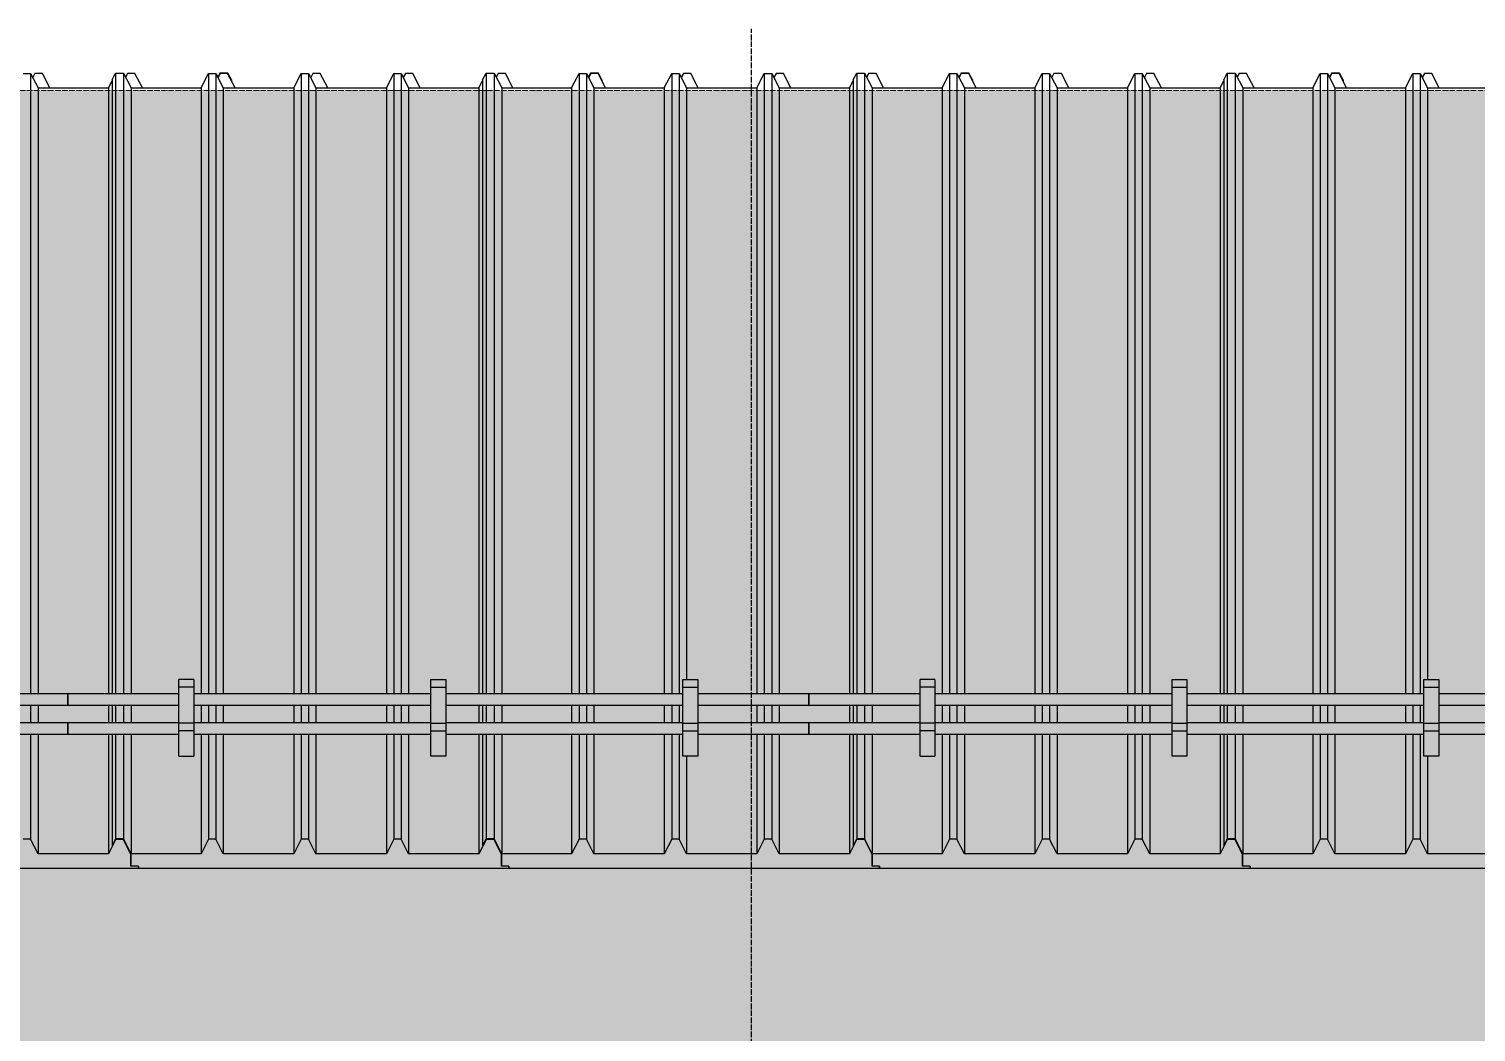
# Model space of a CAD drawing. Header units: millimetres. Extents: x 2162 to 93478, y -2737 to 52379.
# Drawn here: x 34445 to 38351, y 34165 to 36874 of the extents above; entities that cross this region are included whole.
import ezdxf

# ---------------------------------------------------------------- set-up
doc = ezdxf.new("R2010")
doc.units = ezdxf.units.MM
doc.linetypes.add('Штрихпунктир 15 х 2 х 2 мм', pattern=[19, 15, -2, 0, -2])
doc.linetypes.add('Штрихпунктирная', pattern=[30, 25, -2.25, 0.5, -2.25])
doc.layers.add('Axes', color=40, linetype='Штрихпунктирная')
doc.layers.add('Level', color=7, linetype='Continuous', lineweight=9)

msp = doc.modelspace()

# ---------------------------------------------------------------- hatches: boundary and pattern name
at = {"true_color": 0x61993b}
h = msp.add_hatch(color=85, dxfattribs=at)
h.dxf.hatch_style = 1
h.paths.add_polyline_path([(48769.5, 36707.7), (8890.8, 36707.7), (8890.8, 34609.3), (48769.5, 34609.3)])
at = {"true_color": 0xecece7}
h = msp.add_hatch(color=254, dxfattribs=at)
h.dxf.hatch_style = 1
h.paths.add_polyline_path([(39405.5, 34607.7), (36395.5, 34607.7), (36395.5, 33667.6), (37450.5, 33667.6), (37450.5, 33667.7), (38350.5, 33667.7), (39405.5, 33667.6)])
h.paths.add_polyline_path([(36395.5, 34607.7), (33385.5, 34607.7), (33385.5, 33667.6), (34440.5, 33667.6), (34440.5, 33667.7), (35340.5, 33667.7), (36395.5, 33667.6)])
h.paths.add_polyline_path([(42415.5, 34607.7), (39405.5, 34607.7), (39405.5, 33667.6), (40460.1, 33667.6), (40460.1, 33667.7), (41360.1, 33667.7), (42415.5, 33667.6)])
h.paths.add_polyline_path([(40460.1, 33667.6), (39405.5, 33667.6), (39405.5, 32467.6), (40460.1, 32467.6)])
h.paths.add_polyline_path([(42415.5, 33667.6), (41360.1, 33667.6), (41360.1, 32467.6), (42415.5, 32467.6)])
h.paths.add_polyline_path([(42415.5, 32467.6), (41360.1, 32467.6), (40460.1, 32467.6), (39405.5, 32467.6), (39405.5, 31427.7), (42415.5, 31427.7)])
h.paths.add_polyline_path([(39405.5, 32467.6), (38350.5, 32467.6), (37450.5, 32467.6), (36395.5, 32467.6), (36395.5, 31427.7), (39405.5, 31427.7)])
h.paths.add_polyline_path([(39405.5, 31427.7), (36395.5, 31427.7), (36395.5, 31267.7), (39405.5, 31267.7)])
h.paths.add_polyline_path([(42415.5, 31427.7), (39405.5, 31427.7), (39405.5, 31267.7), (42415.5, 31267.7)])
h.paths.add_polyline_path([(37450.5, 33667.6), (36395.5, 33667.6), (36395.5, 32467.6), (37450.5, 32467.6)])
h.paths.add_polyline_path([(39405.5, 33667.6), (38350.5, 33667.6), (38350.5, 32467.6), (39405.5, 32467.6)])
h.paths.add_polyline_path([(36395.5, 33667.6), (35340.5, 33667.6), (35340.5, 32467.6), (36395.5, 32467.6)])
h.paths.add_polyline_path([(34440.5, 33667.6), (33385.5, 33667.6), (33385.5, 32467.6), (34440.5, 32467.6)])
h.paths.add_polyline_path([(36395.5, 32467.6), (35340.5, 32467.6), (34440.5, 32467.6), (33385.5, 32467.6), (33385.5, 31427.7), (36395.5, 31427.7)])
h.paths.add_polyline_path([(36395.5, 31427.7), (33385.5, 31427.7), (33385.5, 31267.7), (36395.5, 31267.7)])
h.paths.add_polyline_path([(45425.5, 32467.6), (44370.1, 32467.6), (43470.1, 32467.6), (42415.5, 32467.6), (42415.5, 31427.7), (45425.5, 31427.7)])
h.paths.add_polyline_path([(43470.1, 33667.6), (42415.5, 33667.6), (42415.5, 32467.6), (43470.1, 32467.6)])
h.paths.add_polyline_path([(45425.5, 34607.7), (42415.5, 34607.7), (42415.5, 33667.6), (43470.1, 33667.6), (43470.1, 33667.7), (44370.1, 33667.7), (45425.5, 33667.6)])
h.paths.add_polyline_path([(45425.5, 33667.6), (44370.1, 33667.6), (44370.1, 32467.6), (45425.5, 32467.6)])
h.paths.add_polyline_path([(45425.5, 31427.7), (42415.5, 31427.7), (42415.5, 31267.7), (45425.5, 31267.7)])

# ---------------------------------------------------------------- linework, layer by layer
for p, q in [((34429.7, 36754.1), (34449.7, 36754.1)), ((34449.7, 36754.1), (34469.7, 36715)), ((34449.7, 36754.1), (34449.7, 35078.1)), ((34461.3, 36754.1), (34455.5, 36742.8)), ((34481.3, 36754.1), (34461.3, 36754.1)), ((34501.3, 36715), (34481.3, 36754.1)), ((34669.5, 36736.5), (34679, 36755.1)), ((34679, 36755.1), (34700.5, 36755.1)), ((34679, 36755.1), (34679, 35078.1)), ((34700.5, 36755.1), (34721, 36715)), ((34700.5, 36755.1), (34700.5, 35078.1)), ((34711.3, 36754.1), (34706.1, 36744.1)), ((34731.3, 36754.1), (34711.3, 36754.1)), ((34751.3, 36715), (34731.3, 36754.1)), ((34909.7, 36715), (34929.7, 36754.1)), ((34929.7, 36754.1), (34949.7, 36754.1)), ((34929.7, 36754.1), (34929.7, 35078.4)), ((34949.7, 36754.1), (34969.7, 36715)), ((34949.7, 36754.1), (34949.7, 35078.4)), ((34960.5, 36755.1), (34954.9, 36744.1)), ((34955.3, 36743.2), (34961, 36754.3)), ((34961.3, 36754.1), (34955.5, 36742.8)), ((34982, 36755.1), (34960.5, 36755.1)), ((34961, 36754.3), (34981.5, 36754.3)), ((34981.3, 36754.1), (34961.3, 36754.1)), ((35001.3, 36715), (34981.3, 36754.1)), ((34981.5, 36754.3), (34990.8, 36736.2)), ((34991.5, 36736.5), (34982, 36755.1)), ((35159.7, 36715), (35179.7, 36754.1)), ((35179.7, 36754.1), (35199.7, 36754.1)), ((35179.7, 36754.1), (35179.7, 35078.1)), ((35199.7, 36754.1), (35219.7, 36715)), ((35199.7, 36754.1), (35199.7, 35078.1)), ((35211.3, 36754.1), (35205.5, 36742.8)), ((35231.3, 36754.1), (35211.3, 36754.1)), ((35251.3, 36715), (35231.3, 36754.1)), ((35409.7, 36715), (35429.7, 36754.1)), ((35429.7, 36754.1), (35449.7, 36754.1)), ((35429.7, 36754.1), (35429.7, 35078.3)), ((35449.7, 36754.1), (35469.7, 36715)), ((35449.7, 36754.1), (35449.7, 35078.3)), ((35461.3, 36754.1), (35455.5, 36742.8)), ((35481.3, 36754.1), (35461.3, 36754.1)), ((35501.3, 36715), (35481.3, 36754.1)), ((35669.5, 36736.5), (35679, 36755.1)), ((35679, 36755.1), (35700.5, 36755.1)), ((35679, 36755.1), (35679, 35078.4)), ((35700.5, 36755.1), (35721, 36715)), ((35700.5, 36755.1), (35700.5, 35078.4)), ((35711.3, 36754.1), (35706.1, 36744.1)), ((35731.3, 36754.1), (35711.3, 36754.1)), ((35751.3, 36715), (35731.3, 36754.1)), ((35909.7, 36715), (35929.7, 36754.1)), ((35929.7, 36754.1), (35949.7, 36754.1)), ((35929.7, 36754.1), (35929.7, 35078.1)), ((35949.7, 36754.1), (35969.7, 36715)), ((35949.7, 36754.1), (35949.7, 35078.1)), ((35960.5, 36755.1), (35954.9, 36744.1)), ((35955.3, 36743.2), (35961, 36754.3)), ((35961.3, 36754.1), (35955.5, 36742.8)), ((35982, 36755.1), (35960.5, 36755.1)), ((35961, 36754.3), (35981.5, 36754.3)), ((35981.3, 36754.1), (35961.3, 36754.1)), ((36001.3, 36715), (35981.3, 36754.1)), ((35981.5, 36754.3), (35990.8, 36736.2)), ((35991.5, 36736.5), (35982, 36755.1)), ((36159.7, 36715), (36179.7, 36754.1)), ((36179.7, 36754.1), (36199.7, 36754.1)), ((36179.7, 36754.1), (36179.7, 35078.3)), ((36199.7, 36754.1), (36219.7, 36715)), ((36199.7, 36754.1), (36199.7, 35078.4)), ((36211.3, 36754.1), (36205.5, 36742.8)), ((36231.3, 36754.1), (36211.3, 36754.1)), ((36251.3, 36715), (36231.3, 36754.1)), ((36409.7, 36715), (36429.7, 36754.1)), ((36429.7, 36754.1), (36449.7, 36754.1)), ((36429.7, 36754.1), (36429.7, 35078.1)), ((36449.7, 36754.1), (36469.7, 36715)), ((36449.7, 36754.1), (36449.7, 35078.1)), ((36461.3, 36754.1), (36455.5, 36742.8)), ((36481.3, 36754.1), (36461.3, 36754.1)), ((36501.3, 36715), (36481.3, 36754.1)), ((36669.5, 36736.5), (36679, 36755.1)), ((36679, 36755.1), (36700.5, 36755.1)), ((36679, 36755.1), (36679, 35078.1)), ((36700.5, 36755.1), (36721, 36715)), ((36700.5, 36755.1), (36700.5, 35078.1)), ((36711.3, 36754.1), (36706.1, 36744.1)), ((36731.3, 36754.1), (36711.3, 36754.1)), ((36751.3, 36715), (36731.3, 36754.1)), ((36909.7, 36715), (36929.7, 36754.1)), ((36929.7, 36754.1), (36949.7, 36754.1)), ((36929.7, 36754.1), (36929.7, 35078.4)), ((36949.7, 36754.1), (36969.7, 36715)), ((36949.7, 36754.1), (36949.7, 35078.4)), ((36960.5, 36755.1), (36954.9, 36744.1)), ((36955.3, 36743.2), (36961, 36754.3)), ((36961.3, 36754.1), (36955.5, 36742.8)), ((36982, 36755.1), (36960.5, 36755.1)), ((36961, 36754.3), (36981.5, 36754.3)), ((36981.3, 36754.1), (36961.3, 36754.1)), ((37001.3, 36715), (36981.3, 36754.1)), ((36981.5, 36754.3), (36990.8, 36736.2)), ((36991.5, 36736.5), (36982, 36755.1)), ((37159.7, 36715), (37179.7, 36754.1)), ((37179.7, 36754.1), (37199.7, 36754.1)), ((37179.7, 36754.1), (37179.7, 35078.1)), ((37199.7, 36754.1), (37219.7, 36715)), ((37199.7, 36754.1), (37199.7, 35078.1)), ((37211.3, 36754.1), (37205.5, 36742.8)), ((37231.3, 36754.1), (37211.3, 36754.1)), ((37251.3, 36715), (37231.3, 36754.1)), ((37409.7, 36715), (37429.7, 36754.1)), ((37429.7, 36754.1), (37449.7, 36754.1)), ((37429.7, 36754.1), (37429.7, 35078.3)), ((37449.7, 36754.1), (37469.7, 36715)), ((37449.7, 36754.1), (37449.7, 35078.3)), ((37461.3, 36754.1), (37455.5, 36742.8)), ((37481.3, 36754.1), (37461.3, 36754.1)), ((37501.3, 36715), (37481.3, 36754.1)), ((37669.5, 36736.5), (37679, 36755.1)), ((37679, 36755.1), (37700.5, 36755.1)), ((37679, 36755.1), (37679, 35078.4)), ((37700.5, 36755.1), (37721, 36715)), ((37700.5, 36755.1), (37700.5, 35078.4)), ((37711.3, 36754.1), (37706.1, 36744.1)), ((37731.3, 36754.1), (37711.3, 36754.1)), ((37751.3, 36715), (37731.3, 36754.1)), ((37909.7, 36715), (37929.7, 36754.1)), ((37929.7, 36754.1), (37949.7, 36754.1)), ((37929.7, 36754.1), (37929.7, 35078.1)), ((37949.7, 36754.1), (37969.7, 36715)), ((37949.7, 36754.1), (37949.7, 35078.1)), ((37960.5, 36755.1), (37954.9, 36744.1)), ((37955.3, 36743.2), (37961, 36754.3)), ((37961.3, 36754.1), (37955.5, 36742.8)), ((37982, 36755.1), (37960.5, 36755.1)), ((37961, 36754.3), (37981.5, 36754.3)), ((37981.3, 36754.1), (37961.3, 36754.1)), ((38001.3, 36715), (37981.3, 36754.1)), ((37981.5, 36754.3), (37990.8, 36736.2)), ((37991.5, 36736.5), (37982, 36755.1)), ((38159.7, 36715), (38179.7, 36754.1)), ((38179.7, 36754.1), (38199.7, 36754.1)), ((38179.7, 36754.1), (38179.7, 35078.3)), ((38199.7, 36754.1), (38219.7, 36715)), ((38199.7, 36754.1), (38199.7, 35078.4)), ((38211.3, 36754.1), (38205.5, 36742.8)), ((38231.3, 36754.1), (38211.3, 36754.1)), ((38251.3, 36715), (38231.3, 36754.1)), ((34469.7, 36715), (34659.7, 36715)), ((34469.7, 36715), (34469.7, 35078.1)), ((34659.7, 36715), (34669.5, 36734.1)), ((34659.7, 36715), (34659.7, 35078.1)), ((34669.5, 36736.5), (34669.5, 35078.1)), ((34721, 36715), (34909.7, 36715)), ((34721, 36715), (34721, 35078.1)), ((34909.7, 36715), (34909.7, 35078.4)), ((34969.7, 36715), (35159.7, 36715)), ((34969.7, 36715), (34969.7, 35078.4)), ((34990.8, 36736.2), (34991.5, 36736.5)), ((34991.5, 36736.5), (34991.5, 36734.1)), ((35159.7, 36715), (35159.7, 35078.1)), ((35219.7, 36715), (35409.7, 36715)), ((35219.7, 36715), (35219.7, 35078.1)), ((35409.7, 36715), (35409.7, 35078.3)), ((35469.7, 36715), (35659.7, 36715)), ((35469.7, 36715), (35469.7, 35078.3)), ((35659.7, 36715), (35669.5, 36734.1)), ((35659.7, 36715), (35659.7, 35078.4)), ((35669.5, 36736.5), (35669.5, 35078.4)), ((35721, 36715), (35909.7, 36715)), ((35721, 36715), (35721, 35078.4)), ((35909.7, 36715), (35909.7, 35078.1)), ((35969.7, 36715), (36159.7, 36715)), ((35969.7, 36715), (35969.7, 35078.1)), ((35990.8, 36736.2), (35991.5, 36736.5)), ((35991.5, 36736.5), (35991.5, 36734.1)), ((36159.7, 36715), (36159.7, 35078.3)), ((36219.7, 36715), (36409.7, 36715)), ((36219.7, 36715), (36219.7, 35117.8)), ((36409.7, 36715), (36409.7, 35078.1)), ((36469.7, 36715), (36659.7, 36715)), ((36469.7, 36715), (36469.7, 35078.1)), ((36659.7, 36715), (36669.5, 36734.1)), ((36659.7, 36715), (36659.7, 35078.1)), ((36669.5, 36736.5), (36669.5, 35078.1)), ((36721, 36715), (36909.7, 36715)), ((36721, 36715), (36721, 35078.1)), ((36909.7, 36715), (36909.7, 35078.4)), ((36969.7, 36715), (37159.7, 36715)), ((36969.7, 36715), (36969.7, 35078.4)), ((36990.8, 36736.2), (36991.5, 36736.5)), ((36991.5, 36736.5), (36991.5, 36734.1)), ((37159.7, 36715), (37159.7, 35078.1)), ((37219.7, 36715), (37409.7, 36715)), ((37219.7, 36715), (37219.7, 35078.1)), ((37409.7, 36715), (37409.7, 35078.3)), ((37469.7, 36715), (37659.7, 36715)), ((37469.7, 36715), (37469.7, 35078.3)), ((37659.7, 36715), (37669.5, 36734.1)), ((37659.7, 36715), (37659.7, 35078.4)), ((37669.5, 36736.5), (37669.5, 35078.4)), ((37721, 36715), (37909.7, 36715)), ((37721, 36715), (37721, 35078.4)), ((37909.7, 36715), (37909.7, 35078.1)), ((37969.7, 36715), (38159.7, 36715)), ((37969.7, 36715), (37969.7, 35078.1)), ((37990.8, 36736.2), (37991.5, 36736.5)), ((37991.5, 36736.5), (37991.5, 36734.1)), ((38159.7, 36715), (38159.7, 35078.3)), ((38219.7, 36715), (38409.7, 36715)), ((38219.7, 36715), (38219.7, 35117.8)), ((34550, 35078.4), (34550, 35078.4)), ((34550, 35078.4), (34550, 35078.4)), ((34890, 35097), (34850, 35097)), ((35530, 35097), (35570, 35097)), ((36210, 35097), (36250, 35097)), ((36550, 35078.4), (36550, 35078.4)), ((36550, 35078.4), (36550, 35078.4)), ((36890, 35097), (36850, 35097)), ((37530, 35097), (37570, 35097)), ((38210, 35097), (38250, 35097)), ((34449.7, 35048.4), (34449.7, 34999.8)), ((34469.7, 35048.4), (34469.7, 34999.8)), ((34659.7, 35048.4), (34659.7, 34999.8)), ((34669.5, 35048.4), (34669.5, 34999.8)), ((34679, 35048.4), (34679, 34999.8)), ((34700.5, 35048.4), (34700.5, 34999.8)), ((34721, 35048.4), (34721, 34999.8)), ((34909.7, 35048.4), (34909.7, 35000.1)), ((34929.7, 35048.4), (34929.7, 35000.1)), ((34949.7, 35048.5), (34949.7, 35000.1)), ((34969.7, 35048.5), (34969.7, 35000.1)), ((35159.7, 35048.4), (35159.7, 34999.8)), ((35179.7, 35048.4), (35179.7, 34999.8)), ((35199.7, 35048.4), (35199.7, 34999.8)), ((35219.7, 35048.4), (35219.7, 34999.8)), ((35409.7, 35048.4), (35409.7, 35000.1)), ((35429.7, 35048.4), (35429.7, 35000.1)), ((35449.7, 35048.4), (35449.7, 35000.1)), ((35469.7, 35048.4), (35469.7, 35000.1)), ((35659.7, 35048.5), (35659.7, 35000.1)), ((35669.5, 35048.5), (35669.5, 35000.1)), ((35679, 35048.5), (35679, 35000.1)), ((35700.5, 35048.5), (35700.5, 35000.1)), ((35721, 35048.6), (35721, 35000.1)), ((35909.7, 35048.4), (35909.7, 34999.8)), ((35929.7, 35048.4), (35929.7, 34999.8)), ((35949.7, 35048.4), (35949.7, 34999.8)), ((35969.7, 35048.4), (35969.7, 34999.8)), ((36159.7, 35048.4), (36159.7, 35000.1)), ((36179.7, 35048.4), (36179.7, 35000.1)), ((36199.7, 35048.4), (36199.7, 35000.1)), ((36409.7, 35048.4), (36409.7, 34999.8)), ((36429.7, 35048.4), (36429.7, 34999.8)), ((36449.7, 35048.4), (36449.7, 34999.8)), ((36469.7, 35048.4), (36469.7, 34999.8)), ((36659.7, 35048.4), (36659.7, 34999.8)), ((36669.5, 35048.4), (36669.5, 34999.8)), ((36679, 35048.4), (36679, 34999.8)), ((36700.5, 35048.4), (36700.5, 34999.8)), ((36721, 35048.4), (36721, 34999.8)), ((36909.7, 35048.4), (36909.7, 35000.1)), ((36929.7, 35048.4), (36929.7, 35000.1)), ((36949.7, 35048.5), (36949.7, 35000.1)), ((36969.7, 35048.5), (36969.7, 35000.1)), ((37159.7, 35048.4), (37159.7, 34999.8)), ((37179.7, 35048.4), (37179.7, 34999.8)), ((37199.7, 35048.4), (37199.7, 34999.8)), ((37219.7, 35048.4), (37219.7, 34999.8)), ((37409.7, 35048.4), (37409.7, 35000.1)), ((37429.7, 35048.4), (37429.7, 35000.1)), ((37449.7, 35048.4), (37449.7, 35000.1)), ((37469.7, 35048.4), (37469.7, 35000.1)), ((37659.7, 35048.5), (37659.7, 35000.1)), ((37669.5, 35048.5), (37669.5, 35000.1)), ((37679, 35048.5), (37679, 35000.1)), ((37700.5, 35048.5), (37700.5, 35000.1)), ((37721, 35048.6), (37721, 35000.1)), ((37909.7, 35048.4), (37909.7, 34999.8)), ((37929.7, 35048.4), (37929.7, 34999.8)), ((37949.7, 35048.4), (37949.7, 34999.8)), ((37969.7, 35048.4), (37969.7, 34999.8)), ((38159.7, 35048.4), (38159.7, 35000.1)), ((38179.7, 35048.4), (38179.7, 35000.1)), ((38199.7, 35048.4), (38199.7, 35000.1)), ((34550, 35000.1), (34550, 35000.1)), ((34550, 35000.1), (34550, 35000.1)), ((34890, 34999.2), (34850, 34999.2)), ((35530, 34999.2), (35570, 34999.2)), ((36210, 34999.2), (36250, 34999.2)), ((36550, 35000.1), (36550, 35000.1)), ((36550, 35000.1), (36550, 35000.1)), ((36890, 34999.2), (36850, 34999.2)), ((37530, 34999.2), (37570, 34999.2)), ((38210, 34999.2), (38250, 34999.2)), ((34449.7, 34970.2), (34449.7, 34685.9)), ((34469.7, 34970.2), (34469.7, 34646.8)), ((34659.7, 34970.2), (34659.7, 34646.8)), ((34669.5, 34970.2), (34669.5, 34668.4)), ((34679, 34970.2), (34679, 34686.9)), ((34700.5, 34970.2), (34700.5, 34686.9)), ((34721, 34970.2), (34721, 34646.8)), ((34890, 34978.4), (34850, 34978.4)), ((34909.7, 34970.2), (34909.7, 34646.8)), ((34929.7, 34970.2), (34929.7, 34685.9)), ((34949.7, 34970.2), (34949.7, 34685.9)), ((34969.7, 34970.2), (34969.7, 34646.8)), ((35159.7, 34970.2), (35159.7, 34646.8)), ((35179.7, 34970.2), (35179.7, 34685.9)), ((35199.7, 34970.2), (35199.7, 34685.9)), ((35219.7, 34970.2), (35219.7, 34646.8)), ((35409.7, 34970.2), (35409.7, 34646.8)), ((35429.7, 34970.2), (35429.7, 34685.9)), ((35449.7, 34970.2), (35449.7, 34685.9)), ((35469.7, 34970.2), (35469.7, 34646.8)), ((35530, 34978.4), (35570, 34978.4)), ((35659.7, 34970.3), (35659.7, 34646.8)), ((35669.5, 34970.3), (35669.5, 34668.4)), ((35679, 34970.3), (35679, 34686.9)), ((35700.5, 34970.3), (35700.5, 34686.9)), ((35721, 34970.3), (35721, 34646.8)), ((35909.7, 34970.2), (35909.7, 34646.8)), ((35929.7, 34970.2), (35929.7, 34685.9)), ((35949.7, 34970.2), (35949.7, 34685.9)), ((35969.7, 34970.2), (35969.7, 34646.8)), ((36159.7, 34970.2), (36159.7, 34646.8)), ((36179.7, 34970.2), (36179.7, 34685.9)), ((36199.7, 34970.2), (36199.7, 34685.9)), ((36210, 34978.4), (36250, 34978.4)), ((36409.7, 34970.2), (36409.7, 34646.8)), ((36429.7, 34970.2), (36429.7, 34685.9)), ((36449.7, 34970.2), (36449.7, 34685.9)), ((36469.7, 34970.2), (36469.7, 34646.8)), ((36659.7, 34970.2), (36659.7, 34646.8)), ((36669.5, 34970.2), (36669.5, 34668.4)), ((36679, 34970.2), (36679, 34686.9)), ((36700.5, 34970.2), (36700.5, 34686.9)), ((36721, 34970.2), (36721, 34646.8)), ((36890, 34978.4), (36850, 34978.4)), ((36909.7, 34970.2), (36909.7, 34646.8)), ((36929.7, 34970.2), (36929.7, 34685.9)), ((36949.7, 34970.2), (36949.7, 34685.9)), ((36969.7, 34970.2), (36969.7, 34646.8)), ((37159.7, 34970.2), (37159.7, 34646.8)), ((37179.7, 34970.2), (37179.7, 34685.9)), ((37199.7, 34970.2), (37199.7, 34685.9)), ((37219.7, 34970.2), (37219.7, 34646.8)), ((37409.7, 34970.2), (37409.7, 34646.8)), ((37429.7, 34970.2), (37429.7, 34685.9)), ((37449.7, 34970.2), (37449.7, 34685.9)), ((37469.7, 34970.2), (37469.7, 34646.8)), ((37530, 34978.4), (37570, 34978.4)), ((37659.7, 34970.3), (37659.7, 34646.8)), ((37669.5, 34970.3), (37669.5, 34668.4)), ((37679, 34970.3), (37679, 34686.9)), ((37700.5, 34970.3), (37700.5, 34686.9)), ((37721, 34970.3), (37721, 34646.8)), ((37909.7, 34970.2), (37909.7, 34646.8)), ((37929.7, 34970.2), (37929.7, 34685.9)), ((37949.7, 34970.2), (37949.7, 34685.9)), ((37969.7, 34970.2), (37969.7, 34646.8)), ((38159.7, 34970.2), (38159.7, 34646.8)), ((38179.7, 34970.2), (38179.7, 34685.9)), ((38199.7, 34970.2), (38199.7, 34685.9)), ((38210, 34978.4), (38250, 34978.4)), ((36219.7, 34909.9), (36219.7, 34646.8)), ((38219.7, 34909.9), (38219.7, 34646.8)), ((34449.7, 34685.9), (34429.7, 34685.9)), ((34469.7, 34646.8), (34449.7, 34685.9)), ((34679.7, 34685.9), (34659.7, 34646.8)), ((34679, 34686.9), (34669.5, 34668.4)), ((34670.2, 34668), (34679.5, 34686.1)), ((34700.5, 34686.9), (34679, 34686.9)), ((34679.5, 34686.1), (34700, 34686.1)), ((34699.7, 34685.9), (34679.7, 34685.9)), ((34720.5, 34645.3), (34699.7, 34685.9)), ((34700, 34686.1), (34720.5, 34646)), ((34721, 34646.8), (34700.5, 34686.9)), ((34929.7, 34685.9), (34909.7, 34646.8)), ((34949.7, 34685.9), (34929.7, 34685.9)), ((34969.7, 34646.8), (34949.7, 34685.9)), ((35179.7, 34685.9), (35159.7, 34646.8)), ((35199.7, 34685.9), (35179.7, 34685.9)), ((35219.7, 34646.8), (35199.7, 34685.9)), ((35429.7, 34685.9), (35409.7, 34646.8)), ((35449.7, 34685.9), (35429.7, 34685.9)), ((35469.7, 34646.8), (35449.7, 34685.9)), ((35679.7, 34685.9), (35659.7, 34646.8)), ((35679, 34686.9), (35669.5, 34668.4)), ((35670.2, 34668), (35679.5, 34686.1)), ((35700.5, 34686.9), (35679, 34686.9)), ((35679.5, 34686.1), (35700, 34686.1)), ((35699.7, 34685.9), (35679.7, 34685.9)), ((35720.5, 34645.3), (35699.7, 34685.9)), ((35700, 34686.1), (35720.5, 34646)), ((35721, 34646.8), (35700.5, 34686.9)), ((35929.7, 34685.9), (35909.7, 34646.8)), ((35949.7, 34685.9), (35929.7, 34685.9)), ((35969.7, 34646.8), (35949.7, 34685.9)), ((36179.7, 34685.9), (36159.7, 34646.8)), ((36199.7, 34685.9), (36179.7, 34685.9)), ((36219.7, 34646.8), (36199.7, 34685.9)), ((36429.7, 34685.9), (36409.7, 34646.8)), ((36449.7, 34685.9), (36429.7, 34685.9)), ((36469.7, 34646.8), (36449.7, 34685.9)), ((36679.7, 34685.9), (36659.7, 34646.8)), ((36679, 34686.9), (36669.5, 34668.4)), ((36670.2, 34668), (36679.5, 34686.1)), ((36700.5, 34686.9), (36679, 34686.9)), ((36679.5, 34686.1), (36700, 34686.1)), ((36699.7, 34685.9), (36679.7, 34685.9)), ((36720.5, 34645.3), (36699.7, 34685.9)), ((36700, 34686.1), (36720.5, 34646)), ((36721, 34646.8), (36700.5, 34686.9)), ((36929.7, 34685.9), (36909.7, 34646.8)), ((36949.7, 34685.9), (36929.7, 34685.9)), ((36969.7, 34646.8), (36949.7, 34685.9)), ((37179.7, 34685.9), (37159.7, 34646.8)), ((37199.7, 34685.9), (37179.7, 34685.9)), ((37219.7, 34646.8), (37199.7, 34685.9)), ((37429.7, 34685.9), (37409.7, 34646.8)), ((37449.7, 34685.9), (37429.7, 34685.9)), ((37469.7, 34646.8), (37449.7, 34685.9)), ((37679.7, 34685.9), (37659.7, 34646.8)), ((37679, 34686.9), (37669.5, 34668.4)), ((37670.2, 34668), (37679.5, 34686.1)), ((37700.5, 34686.9), (37679, 34686.9)), ((37679.5, 34686.1), (37700, 34686.1)), ((37699.7, 34685.9), (37679.7, 34685.9)), ((37720.5, 34645.3), (37699.7, 34685.9)), ((37700, 34686.1), (37720.5, 34646)), ((37721, 34646.8), (37700.5, 34686.9)), ((37929.7, 34685.9), (37909.7, 34646.8)), ((37949.7, 34685.9), (37929.7, 34685.9)), ((37969.7, 34646.8), (37949.7, 34685.9)), ((38179.7, 34685.9), (38159.7, 34646.8)), ((38199.7, 34685.9), (38179.7, 34685.9)), ((38219.7, 34646.8), (38199.7, 34685.9)), ((34659.7, 34646.8), (34469.7, 34646.8)), ((34669.5, 34668.4), (34670.2, 34668)), ((34720.5, 34613.5), (34720.5, 34645.3)), ((34720.5, 34645.3), (34720.5, 34614)), ((34909.7, 34646.8), (34721, 34646.8)), ((35159.7, 34646.8), (34969.7, 34646.8)), ((35409.7, 34646.8), (35219.7, 34646.8)), ((35659.7, 34646.8), (35469.7, 34646.8)), ((35669.5, 34668.4), (35670.2, 34668)), ((35720.5, 34613.5), (35720.5, 34645.3)), ((35720.5, 34645.3), (35720.5, 34614)), ((35909.7, 34646.8), (35721, 34646.8)), ((36159.7, 34646.8), (35969.7, 34646.8)), ((36409.7, 34646.8), (36219.7, 34646.8)), ((36659.7, 34646.8), (36469.7, 34646.8)), ((36669.5, 34668.4), (36670.2, 34668)), ((36720.5, 34613.5), (36720.5, 34645.3)), ((36720.5, 34645.3), (36720.5, 34614)), ((36909.7, 34646.8), (36721, 34646.8)), ((37159.7, 34646.8), (36969.7, 34646.8)), ((37409.7, 34646.8), (37219.7, 34646.8)), ((37659.7, 34646.8), (37469.7, 34646.8)), ((37669.5, 34668.4), (37670.2, 34668)), ((37720.5, 34613.5), (37720.5, 34645.3)), ((37720.5, 34645.3), (37720.5, 34614)), ((37909.7, 34646.8), (37721, 34646.8)), ((38159.7, 34646.8), (37969.7, 34646.8)), ((38409.7, 34646.8), (38219.7, 34646.8)), ((33740.5, 34607.7), (34740.5, 34607.7)), ((34720.5, 34614), (34740.5, 34614)), ((34740.5, 34613.5), (34720.5, 34613.5)), ((34740.5, 34607.7), (34740.5, 34613.5)), ((34740.5, 34613.5), (34740.5, 34607.7)), ((34740.5, 34607.7), (35740.5, 34607.7)), ((35720.5, 34614), (35740.5, 34614)), ((35740.5, 34613.5), (35720.5, 34613.5)), ((35740.5, 34607.7), (35740.5, 34613.5)), ((35740.5, 34613.5), (35740.5, 34607.7)), ((35740.5, 34607.7), (36740.5, 34607.7)), ((36720.5, 34614), (36740.5, 34614)), ((36740.5, 34613.5), (36720.5, 34613.5)), ((36740.5, 34607.7), (36740.5, 34613.5)), ((36740.5, 34613.5), (36740.5, 34607.7)), ((36740.5, 34607.7), (37740.5, 34607.7)), ((37720.5, 34614), (37740.5, 34614)), ((37740.5, 34613.5), (37720.5, 34613.5)), ((37740.5, 34607.7), (37740.5, 34613.5)), ((37740.5, 34613.5), (37740.5, 34607.7)), ((37740.5, 34607.7), (38740.5, 34607.7))]:
    msp.add_line(p, q)
at = {"color": 0}
for p, q in [((34850, 35097), (34850, 35117.8)), ((34890, 35117.8), (34850, 35117.8)), ((34890, 35117.8), (34890, 35097)), ((35530, 35097), (35530, 35117.8)), ((35530, 35117.8), (35570, 35117.8)), ((35570, 35117.8), (35570, 35097)), ((36210, 35097), (36210, 35117.8)), ((36210, 35117.8), (36250, 35117.8)), ((36250, 35117.8), (36250, 35097)), ((36850, 35097), (36850, 35117.8)), ((36890, 35117.8), (36850, 35117.8)), ((36890, 35117.8), (36890, 35097)), ((37530, 35097), (37530, 35117.8)), ((37530, 35117.8), (37570, 35117.8)), ((37570, 35117.8), (37570, 35097)), ((38210, 35097), (38210, 35117.8)), ((38210, 35117.8), (38250, 35117.8)), ((38250, 35117.8), (38250, 35097)), ((34550, 35078.4), (34250, 35078.4)), ((34850, 35078.4), (34550, 35078.4)), ((34550, 35060.3), (34550, 35078.4)), ((34550, 35078.4), (34550, 35060.3)), ((34850, 34999.2), (34850, 35097)), ((34890, 35097), (34890, 34999.2)), ((35530, 35078.4), (34890, 35078.4)), ((35530, 34999.2), (35530, 35097)), ((35570, 35097), (35570, 34999.2)), ((36210, 35078.4), (35570, 35078.4)), ((36210, 34999.2), (36210, 35097)), ((36250, 35097), (36250, 34999.2)), ((36550, 35078.4), (36250, 35078.4)), ((36850, 35078.4), (36550, 35078.4)), ((36550, 35060.3), (36550, 35078.4)), ((36550, 35078.4), (36550, 35060.3)), ((36850, 34999.2), (36850, 35097)), ((36890, 35097), (36890, 34999.2)), ((37530, 35078.4), (36890, 35078.4)), ((37530, 34999.2), (37530, 35097)), ((37570, 35097), (37570, 34999.2)), ((38210, 35078.4), (37570, 35078.4)), ((38210, 34999.2), (38210, 35097)), ((38250, 35097), (38250, 34999.2)), ((38550, 35078.4), (38250, 35078.4)), ((34250, 35048.4), (34550, 35048.4)), ((34550, 35048.4), (34550, 35060.3)), ((34550, 35060.3), (34550, 35048.4)), ((34550, 35048.4), (34850, 35048.4)), ((34890, 35048.4), (35530, 35048.4)), ((35570, 35048.4), (36210, 35048.4)), ((36250, 35048.4), (36550, 35048.4)), ((36550, 35048.4), (36550, 35060.3)), ((36550, 35060.3), (36550, 35048.4)), ((36550, 35048.4), (36850, 35048.4)), ((36890, 35048.4), (37530, 35048.4)), ((37570, 35048.4), (38210, 35048.4)), ((38250, 35048.4), (38550, 35048.4)), ((34550, 35000.1), (34250, 35000.1)), ((34850, 35000.1), (34550, 35000.1)), ((34550, 34982), (34550, 35000.1)), ((34550, 35000.1), (34550, 34982)), ((34850, 34978.4), (34850, 34999.2)), ((35530, 35000.1), (34890, 35000.1)), ((34890, 34999.2), (34890, 34978.4)), ((35530, 34978.4), (35530, 34999.2)), ((36210, 35000.1), (35570, 35000.1)), ((35570, 34999.2), (35570, 34978.4)), ((36210, 34978.4), (36210, 34999.2)), ((36550, 35000.1), (36250, 35000.1)), ((36250, 34999.2), (36250, 34978.4)), ((36850, 35000.1), (36550, 35000.1)), ((36550, 34982), (36550, 35000.1)), ((36550, 35000.1), (36550, 34982)), ((36850, 34978.4), (36850, 34999.2)), ((37530, 35000.1), (36890, 35000.1)), ((36890, 34999.2), (36890, 34978.4)), ((37530, 34978.4), (37530, 34999.2)), ((38210, 35000.1), (37570, 35000.1)), ((37570, 34999.2), (37570, 34978.4)), ((38210, 34978.4), (38210, 34999.2)), ((38550, 35000.1), (38250, 35000.1)), ((38250, 34999.2), (38250, 34978.4)), ((34250, 34970.1), (34550, 34970.1)), ((34550, 34970.1), (34550, 34982)), ((34550, 34982), (34550, 34970.1)), ((34550, 34970.1), (34850, 34970.1)), ((34850, 34909.9), (34850, 34978.4)), ((34890, 34978.4), (34890, 34909.9)), ((34890, 34970.1), (35530, 34970.1)), ((35530, 34909.9), (35530, 34978.4)), ((35570, 34978.4), (35570, 34909.9)), ((35570, 34970.1), (36210, 34970.1)), ((36210, 34909.9), (36210, 34978.4)), ((36250, 34978.4), (36250, 34909.9)), ((36250, 34970.1), (36550, 34970.1)), ((36550, 34970.1), (36550, 34982)), ((36550, 34982), (36550, 34970.1)), ((36550, 34970.1), (36850, 34970.1)), ((36850, 34909.9), (36850, 34978.4)), ((36890, 34978.4), (36890, 34909.9)), ((36890, 34970.1), (37530, 34970.1)), ((37530, 34909.9), (37530, 34978.4)), ((37570, 34978.4), (37570, 34909.9)), ((37570, 34970.1), (38210, 34970.1)), ((38210, 34909.9), (38210, 34978.4)), ((38250, 34978.4), (38250, 34909.9)), ((38250, 34970.1), (38550, 34970.1)), ((34850, 34909.9), (34890, 34909.9)), ((35570, 34909.9), (35530, 34909.9)), ((36250, 34909.9), (36210, 34909.9)), ((36850, 34909.9), (36890, 34909.9)), ((37570, 34909.9), (37530, 34909.9)), ((38250, 34909.9), (38210, 34909.9))]:
    msp.add_line(p, q, dxfattribs=at)
at = {"layer": 'Axes', "linetype": 'Штрихпунктир 15 х 2 х 2 мм'}
msp.add_line((36395.5, 28058.5), (36395.5, 36874.2), dxfattribs=at)
at = {"layer": 'Level', "linetype": 'Штрихпунктир 15 х 2 х 2 мм'}
for p, q in [((9494.9, 36707.7), (49857.3, 36707.7)), ((9494.9, 34607.7), (61138.6, 34607.7))]:
    msp.add_line(p, q, dxfattribs=at)

doc.saveas('drawing.dxf')
